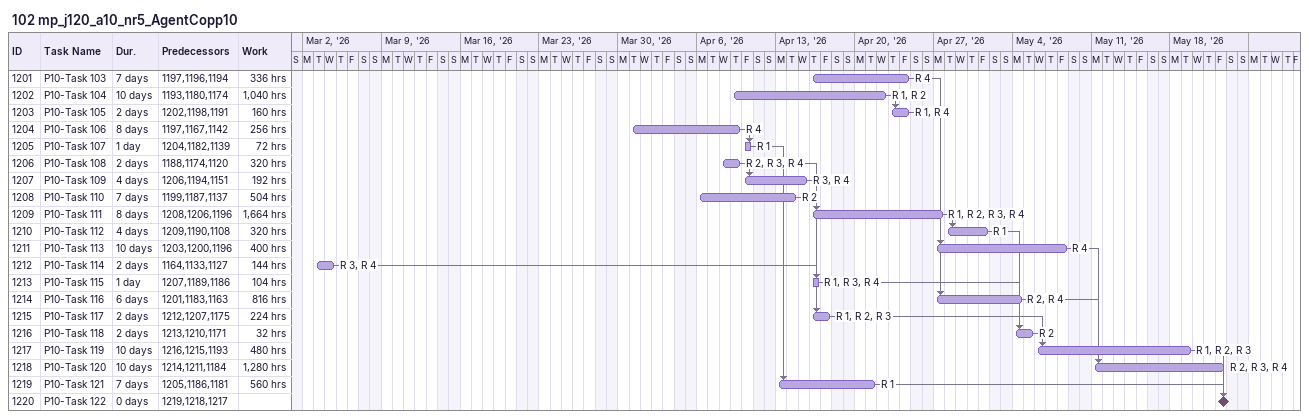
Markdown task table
102 mp_j120_a10_nr5_AgentCopp10

| ID | Task | Duration | Start | Finish | Predecessors | Resources | Work (h) |
|---|---|---|---|---|---|---|---|
| 1201 | P10-Task 103 | 7d | 2026-04-16 | 2026-04-24 | 1197, 1196, 1194 | R 4 | 336 |
| 1202 | P10-Task 104 | 10d | 2026-04-09 | 2026-04-22 | 1193, 1180, 1174 | R 1, R 2 | 1040 |
| 1203 | P10-Task 105 | 2d | 2026-04-23 | 2026-04-24 | 1202, 1198, 1191 | R 1, R 4 | 160 |
| 1204 | P10-Task 106 | 8d | 2026-03-31 | 2026-04-09 | 1197, 1167, 1142 | R 4 | 256 |
| 1205 | P10-Task 107 | 1d | 2026-04-10 | 2026-04-10 | 1204, 1182, 1139 | R 1 | 72 |
| 1206 | P10-Task 108 | 2d | 2026-04-08 | 2026-04-09 | 1188, 1174, 1120 | R 2, R 3, R 4 | 320 |
| 1207 | P10-Task 109 | 4d | 2026-04-10 | 2026-04-15 | 1206, 1194, 1151 | R 3, R 4 | 192 |
| 1208 | P10-Task 110 | 7d | 2026-04-06 | 2026-04-14 | 1199, 1187, 1137 | R 2 | 504 |
| 1209 | P10-Task 111 | 8d | 2026-04-16 | 2026-04-27 | 1208, 1206, 1196 | R 1, R 2, R 3, R 4 | 1664 |
| 1210 | P10-Task 112 | 4d | 2026-04-28 | 2026-05-01 | 1209, 1190, 1108 | R 1 | 320 |
| 1211 | P10-Task 113 | 10d | 2026-04-27 | 2026-05-08 | 1203, 1200, 1196 | R 4 | 400 |
| 1212 | P10-Task 114 | 2d | 2026-03-03 | 2026-03-04 | 1164, 1133, 1127 | R 3, R 4 | 144 |
| 1213 | P10-Task 115 | 1d | 2026-04-16 | 2026-04-16 | 1207, 1189, 1186 | R 1, R 3, R 4 | 104 |
| 1214 | P10-Task 116 | 6d | 2026-04-27 | 2026-05-04 | 1201, 1183, 1163 | R 2, R 4 | 816 |
| 1215 | P10-Task 117 | 2d | 2026-04-16 | 2026-04-17 | 1212, 1207, 1175 | R 1, R 2, R 3 | 224 |
| 1216 | P10-Task 118 | 2d | 2026-05-04 | 2026-05-05 | 1213, 1210, 1171 | R 2 | 32 |
| 1217 | P10-Task 119 | 10d | 2026-05-06 | 2026-05-19 | 1216, 1215, 1193 | R 1, R 2, R 3 | 480 |
| 1218 | P10-Task 120 | 10d | 2026-05-11 | 2026-05-22 | 1214, 1211, 1184 | R 2, R 3, R 4 | 1280 |
| 1219 | P10-Task 121 | 7d | 2026-04-13 | 2026-04-21 | 1205, 1186, 1181 | R 1 | 560 |
| 1220 | P10-Task 122 | 0d | 2026-05-22 | 2026-05-22 | 1219, 1218, 1217 |  |  |
